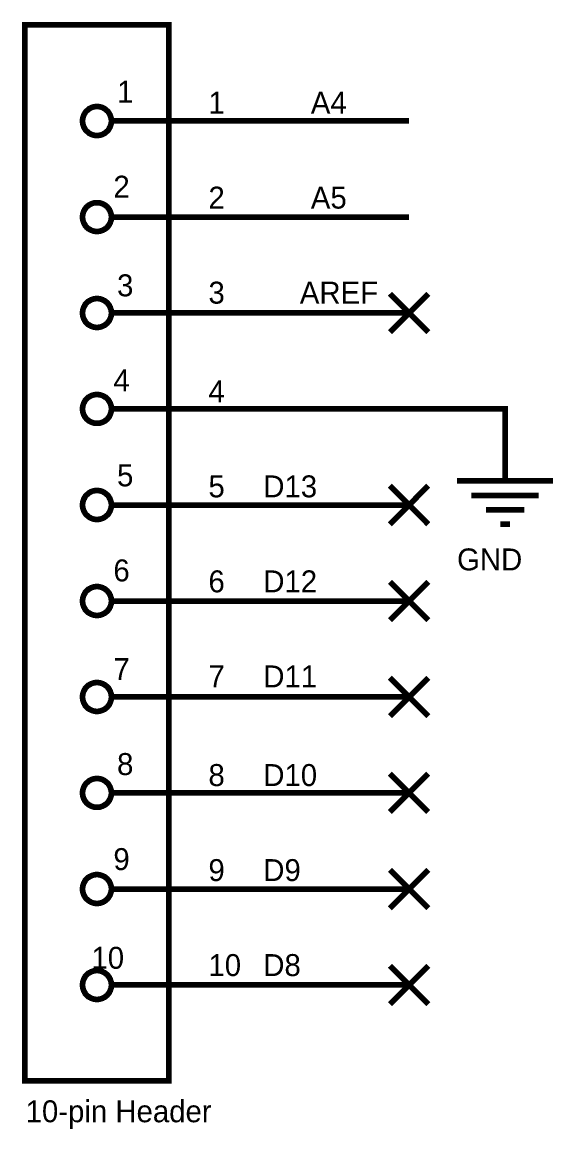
# Model space of a CAD drawing. Header units: inches. Extents: x 0 to 9.5, y -0.61 to 7.51.
# Drawn here: x 2.695 to 3.806, y 2.4 to 4.706 of the extents above; entities that cross this region are included whole.
import ezdxf

# ---------------------------------------------------------------- set-up
doc = ezdxf.new("R2010")
doc.units = ezdxf.units.IN
doc.header["$MEASUREMENT"] = 0
doc.layers.add('Sheet', color=255, linetype='Continuous')

msp = doc.modelspace()

# ---------------------------------------------------------------- linework, layer by layer
at = {"layer": 'Sheet'}
for points, const_width in [([(2.7009, 4.6999), (3.0006, 4.6999), (3.0006, 2.4998), (2.7009, 2.4998), (2.7009, 4.6999)], 0.0118), ([(2.7009, 4.6999), (2.7009, 2.4998), (3.0006, 2.4998), (3.0006, 4.6999), (2.7009, 4.6999), (2.7009, 4.6999)], 0.0039)]:
    msp.add_lwpolyline(points, close=True, dxfattribs=dict(at, const_width=const_width))
at = {"layer": 'Sheet', "const_width": 0.0118}
for points in [[(2.8208, 4.5), (2.8208, 4.5014), (2.8208, 4.5029), (2.8213, 4.5043), (2.8213, 4.5057), (2.8217, 4.5071), (2.8222, 4.5086), (2.8227, 4.51), (2.8232, 4.5114), (2.8236, 4.5128), (2.8246, 4.5143), (2.8251, 4.5152), (2.826, 4.5167), (2.8265, 4.5176), (2.8274, 4.519), (2.8284, 4.52), (2.8294, 4.5209), (2.8308, 4.5219), (2.8317, 4.5228), (2.8327, 4.5238), (2.8341, 4.5247), (2.8351, 4.5257), (2.8365, 4.5262), (2.8379, 4.5271), (2.8389, 4.5276), (2.8403, 4.5281), (2.8417, 4.5286), (2.8431, 4.529), (2.8446, 4.5295), (2.846, 4.5295), (2.8479, 4.53), (2.8493, 4.53), (2.8508, 4.53)], [(2.8508, 4.53), (2.8508, 4.53)], [(2.8508, 4.53), (2.8522, 4.53), (2.8536, 4.53), (2.8555, 4.5295), (2.8569, 4.5295), (2.8584, 4.529), (2.8598, 4.5286), (2.8612, 4.5281), (2.8627, 4.5276), (2.8636, 4.5271), (2.865, 4.5262), (2.8665, 4.5257), (2.8674, 4.5247), (2.8688, 4.5238), (2.8698, 4.5228), (2.8707, 4.5219), (2.8722, 4.5209), (2.8731, 4.52), (2.8741, 4.519), (2.875, 4.5176), (2.8755, 4.5167), (2.8765, 4.5152), (2.8769, 4.5143), (2.8779, 4.5128), (2.8784, 4.5114), (2.8788, 4.51), (2.8793, 4.5086), (2.8798, 4.5071), (2.8803, 4.5057), (2.8803, 4.5043), (2.8807, 4.5029), (2.8807, 4.5014), (2.8807, 4.5)], [(2.8508, 4.4695), (2.8493, 4.4695), (2.8479, 4.4695), (2.846, 4.47), (2.8446, 4.47), (2.8431, 4.4705), (2.8417, 4.471), (2.8403, 4.4714), (2.8389, 4.4719), (2.8379, 4.4724), (2.8365, 4.4734), (2.8351, 4.4738), (2.8341, 4.4748), (2.8327, 4.4757), (2.8317, 4.4767), (2.8308, 4.4776), (2.8294, 4.4786), (2.8284, 4.4795), (2.8274, 4.4805), (2.8265, 4.4819), (2.826, 4.4829), (2.8251, 4.4843), (2.8246, 4.4857), (2.8236, 4.4867), (2.8232, 4.4881), (2.8227, 4.4895), (2.8222, 4.491), (2.8217, 4.4924), (2.8213, 4.4938), (2.8213, 4.4952), (2.8208, 4.4971), (2.8208, 4.4986), (2.8208, 4.5)], [(2.8208, 4.5), (2.8208, 4.5)], [(2.8807, 4.5), (2.8807, 4.4986), (2.8807, 4.4971), (2.8803, 4.4952), (2.8803, 4.4938), (2.8798, 4.4924), (2.8793, 4.491), (2.8788, 4.4895), (2.8784, 4.4881), (2.8779, 4.4867), (2.8769, 4.4857), (2.8765, 4.4843), (2.8755, 4.4829), (2.875, 4.4819), (2.8741, 4.4805), (2.8731, 4.4795), (2.8722, 4.4786), (2.8707, 4.4776), (2.8698, 4.4767), (2.8688, 4.4757), (2.8674, 4.4748), (2.8665, 4.4738), (2.865, 4.4734), (2.8636, 4.4724), (2.8627, 4.4719), (2.8612, 4.4714), (2.8598, 4.471), (2.8584, 4.4705), (2.8569, 4.47), (2.8555, 4.47), (2.8536, 4.4695), (2.8522, 4.4695), (2.8508, 4.4695)], [(2.8807, 4.5), (2.8807, 4.5), (2.8807, 4.5), (2.8807, 4.5), (2.8807, 4.5), (2.8807, 4.5), (2.8807, 4.5), (2.8807, 4.5), (2.8807, 4.5), (2.8807, 4.5), (2.8807, 4.5), (2.8807, 4.5), (2.8807, 4.5), (2.8807, 4.5), (2.8807, 4.5), (2.8807, 4.5), (2.8807, 4.5), (2.8807, 4.5), (2.8807, 4.5), (2.8807, 4.5), (2.8807, 4.5), (2.8807, 4.5), (2.8807, 4.5), (2.8807, 4.5), (2.8807, 4.5), (2.8807, 4.5), (2.8807, 4.5), (2.8807, 4.5), (2.8807, 4.5), (2.8807, 4.5), (2.8807, 4.5), (2.8807, 4.5), (2.8807, 4.5)], [(2.8807, 4.5), (2.8807, 4.5)], [(2.8807, 4.5), (3.0006, 4.5)], [(3.0006, 4.5), (3.2004, 4.5)], [(3.2004, 4.5), (3.5007, 4.5)], [(2.8208, 4.2997), (2.8208, 4.3011), (2.8208, 4.3025), (2.8213, 4.3044), (2.8213, 4.3058), (2.8217, 4.3073), (2.8222, 4.3087), (2.8227, 4.3101), (2.8232, 4.3115), (2.8236, 4.3125), (2.8246, 4.3139), (2.8251, 4.3154), (2.826, 4.3163), (2.8265, 4.3177), (2.8274, 4.3187), (2.8284, 4.3196), (2.8294, 4.3211), (2.8308, 4.322), (2.8317, 4.323), (2.8327, 4.3239), (2.8341, 4.3244), (2.8351, 4.3253), (2.8365, 4.3258), (2.8379, 4.3268), (2.8389, 4.3273), (2.8403, 4.3277), (2.8417, 4.3282), (2.8431, 4.3287), (2.8446, 4.3292), (2.846, 4.3292), (2.8479, 4.3296), (2.8493, 4.3296), (2.8508, 4.3296)], [(2.8508, 4.3296), (2.8508, 4.3296)], [(2.8508, 4.3296), (2.8522, 4.3296), (2.8536, 4.3296), (2.8555, 4.3292), (2.8569, 4.3292), (2.8584, 4.3287), (2.8598, 4.3282), (2.8612, 4.3277), (2.8627, 4.3273), (2.8636, 4.3268), (2.865, 4.3258), (2.8665, 4.3253), (2.8674, 4.3244), (2.8688, 4.3239), (2.8698, 4.323), (2.8707, 4.322), (2.8722, 4.3211), (2.8731, 4.3196), (2.8741, 4.3187), (2.875, 4.3177), (2.8755, 4.3163), (2.8765, 4.3154), (2.8769, 4.3139), (2.8779, 4.3125), (2.8784, 4.3115), (2.8788, 4.3101), (2.8793, 4.3087), (2.8798, 4.3073), (2.8803, 4.3058), (2.8803, 4.3044), (2.8807, 4.3025), (2.8807, 4.3011), (2.8807, 4.2997)], [(2.8508, 4.2697), (2.8493, 4.2697), (2.8479, 4.2697), (2.846, 4.2701), (2.8446, 4.2701), (2.8431, 4.2706), (2.8417, 4.2711), (2.8403, 4.2716), (2.8389, 4.272), (2.8379, 4.2725), (2.8365, 4.2735), (2.8351, 4.274), (2.8341, 4.2749), (2.8327, 4.2754), (2.8317, 4.2763), (2.8308, 4.2773), (2.8294, 4.2782), (2.8284, 4.2797), (2.8274, 4.2806), (2.8265, 4.2816), (2.826, 4.283), (2.8251, 4.2839), (2.8246, 4.2854), (2.8236, 4.2868), (2.8232, 4.2878), (2.8227, 4.2892), (2.8222, 4.2906), (2.8217, 4.292), (2.8213, 4.2935), (2.8213, 4.2949), (2.8208, 4.2968), (2.8208, 4.2982), (2.8208, 4.2997)], [(2.8208, 4.2997), (2.8208, 4.2997)], [(2.8807, 4.2997), (2.8807, 4.2982), (2.8807, 4.2968), (2.8803, 4.2949), (2.8803, 4.2935), (2.8798, 4.292), (2.8793, 4.2906), (2.8788, 4.2892), (2.8784, 4.2878), (2.8779, 4.2868), (2.8769, 4.2854), (2.8765, 4.2839), (2.8755, 4.283), (2.875, 4.2816), (2.8741, 4.2806), (2.8731, 4.2797), (2.8722, 4.2782), (2.8707, 4.2773), (2.8698, 4.2763), (2.8688, 4.2754), (2.8674, 4.2749), (2.8665, 4.274), (2.865, 4.2735), (2.8636, 4.2725), (2.8627, 4.272), (2.8612, 4.2716), (2.8598, 4.2711), (2.8584, 4.2706), (2.8569, 4.2701), (2.8555, 4.2701), (2.8536, 4.2697), (2.8522, 4.2697), (2.8508, 4.2697)], [(2.8807, 4.2997), (2.8807, 4.2997), (2.8807, 4.2997), (2.8807, 4.2997), (2.8807, 4.2997), (2.8807, 4.2997), (2.8807, 4.2997), (2.8807, 4.2997), (2.8807, 4.2997), (2.8807, 4.2997), (2.8807, 4.2997), (2.8807, 4.2997), (2.8807, 4.2997), (2.8807, 4.2997), (2.8807, 4.2997), (2.8807, 4.2997), (2.8807, 4.2997), (2.8807, 4.2997), (2.8807, 4.2997), (2.8807, 4.2997), (2.8807, 4.2997), (2.8807, 4.2997), (2.8807, 4.2997), (2.8807, 4.2997), (2.8807, 4.2997), (2.8807, 4.2997), (2.8807, 4.2997), (2.8807, 4.2997), (2.8807, 4.2997), (2.8807, 4.2997), (2.8807, 4.2997), (2.8807, 4.2997), (2.8807, 4.2997)], [(2.8807, 4.2997), (2.8807, 4.2997)], [(2.8807, 4.2997), (3.0006, 4.2997)], [(3.0006, 4.2997), (3.2004, 4.2997)], [(3.2004, 4.2997), (3.5007, 4.2997)], [(2.8208, 4.0998), (2.8208, 4.1012), (2.8208, 4.1026), (2.8213, 4.1045), (2.8213, 4.106), (2.8217, 4.1074), (2.8222, 4.1088), (2.8227, 4.1102), (2.8232, 4.1117), (2.8236, 4.1126), (2.8246, 4.1141), (2.8251, 4.1155), (2.826, 4.1164), (2.8265, 4.1179), (2.8274, 4.1188), (2.8284, 4.1198), (2.8294, 4.1212), (2.8308, 4.1221), (2.8317, 4.1231), (2.8327, 4.124), (2.8341, 4.1245), (2.8351, 4.1255), (2.8365, 4.126), (2.8379, 4.1269), (2.8389, 4.1274), (2.8403, 4.1279), (2.8417, 4.1283), (2.8431, 4.1288), (2.8446, 4.1293), (2.846, 4.1293), (2.8479, 4.1298), (2.8493, 4.1298), (2.8508, 4.1298)], [(2.8508, 4.1298), (2.8508, 4.1298)], [(2.8508, 4.1298), (2.8522, 4.1298), (2.8536, 4.1298), (2.8555, 4.1293), (2.8569, 4.1293), (2.8584, 4.1288), (2.8598, 4.1283), (2.8612, 4.1279), (2.8627, 4.1274), (2.8636, 4.1269), (2.865, 4.126), (2.8665, 4.1255), (2.8674, 4.1245), (2.8688, 4.124), (2.8698, 4.1231), (2.8707, 4.1221), (2.8722, 4.1212), (2.8731, 4.1198), (2.8741, 4.1188), (2.875, 4.1179), (2.8755, 4.1164), (2.8765, 4.1155), (2.8769, 4.1141), (2.8779, 4.1126), (2.8784, 4.1117), (2.8788, 4.1102), (2.8793, 4.1088), (2.8798, 4.1074), (2.8803, 4.106), (2.8803, 4.1045), (2.8807, 4.1026), (2.8807, 4.1012), (2.8807, 4.0998)], [(3.4607, 4.0598), (3.5406, 4.1398)], [(3.4607, 4.1398), (3.5406, 4.0598)], [(2.8508, 4.0698), (2.8493, 4.0698), (2.8479, 4.0698), (2.846, 4.0703), (2.8446, 4.0703), (2.8431, 4.0707), (2.8417, 4.0712), (2.8403, 4.0717), (2.8389, 4.0722), (2.8379, 4.0727), (2.8365, 4.0736), (2.8351, 4.0741), (2.8341, 4.075), (2.8327, 4.0755), (2.8317, 4.0765), (2.8308, 4.0774), (2.8294, 4.0784), (2.8284, 4.0798), (2.8274, 4.0807), (2.8265, 4.0817), (2.826, 4.0831), (2.8251, 4.0841), (2.8246, 4.0855), (2.8236, 4.0869), (2.8232, 4.0879), (2.8227, 4.0893), (2.8222, 4.0907), (2.8217, 4.0922), (2.8213, 4.0936), (2.8213, 4.095), (2.8208, 4.0969), (2.8208, 4.0984), (2.8208, 4.0998)], [(2.8208, 4.0998), (2.8208, 4.0998)], [(2.8807, 4.0998), (2.8807, 4.0984), (2.8807, 4.0969), (2.8803, 4.095), (2.8803, 4.0936), (2.8798, 4.0922), (2.8793, 4.0907), (2.8788, 4.0893), (2.8784, 4.0879), (2.8779, 4.0869), (2.8769, 4.0855), (2.8765, 4.0841), (2.8755, 4.0831), (2.875, 4.0817), (2.8741, 4.0807), (2.8731, 4.0798), (2.8722, 4.0784), (2.8707, 4.0774), (2.8698, 4.0765), (2.8688, 4.0755), (2.8674, 4.075), (2.8665, 4.0741), (2.865, 4.0736), (2.8636, 4.0727), (2.8627, 4.0722), (2.8612, 4.0717), (2.8598, 4.0712), (2.8584, 4.0707), (2.8569, 4.0703), (2.8555, 4.0703), (2.8536, 4.0698), (2.8522, 4.0698), (2.8508, 4.0698)], [(2.8807, 4.0998), (2.8807, 4.0998), (2.8807, 4.0998), (2.8807, 4.0998), (2.8807, 4.0998), (2.8807, 4.0998), (2.8807, 4.0998), (2.8807, 4.0998), (2.8807, 4.0998), (2.8807, 4.0998), (2.8807, 4.0998), (2.8807, 4.0998), (2.8807, 4.0998), (2.8807, 4.0998), (2.8807, 4.0998), (2.8807, 4.0998), (2.8807, 4.0998), (2.8807, 4.0998), (2.8807, 4.0998), (2.8807, 4.0998), (2.8807, 4.0998), (2.8807, 4.0998), (2.8807, 4.0998), (2.8807, 4.0998), (2.8807, 4.0998), (2.8807, 4.0998), (2.8807, 4.0998), (2.8807, 4.0998), (2.8807, 4.0998), (2.8807, 4.0998), (2.8807, 4.0998), (2.8807, 4.0998), (2.8807, 4.0998)], [(2.8807, 4.0998), (2.8807, 4.0998)], [(2.8807, 4.0998), (3.0006, 4.0998)], [(3.0006, 4.0998), (3.2004, 4.0998)], [(3.5007, 4.0998), (3.2004, 4.0998)], [(2.8208, 3.8999), (2.8208, 3.9013), (2.8208, 3.9028), (2.8213, 3.9047), (2.8213, 3.9061), (2.8217, 3.9075), (2.8222, 3.9089), (2.8227, 3.9104), (2.8232, 3.9118), (2.8236, 3.9128), (2.8246, 3.9142), (2.8251, 3.9156), (2.826, 3.9166), (2.8265, 3.918), (2.8274, 3.9189), (2.8284, 3.9199), (2.8294, 3.9213), (2.8308, 3.9223), (2.8317, 3.9232), (2.8327, 3.9242), (2.8341, 3.9247), (2.8351, 3.9256), (2.8365, 3.9261), (2.8379, 3.927), (2.8389, 3.9275), (2.8403, 3.928), (2.8417, 3.9285), (2.8431, 3.9289), (2.8446, 3.9294), (2.846, 3.9294), (2.8479, 3.9299), (2.8493, 3.9299), (2.8508, 3.9299)], [(2.8508, 3.9299), (2.8508, 3.9299)], [(2.8508, 3.9299), (2.8522, 3.9299), (2.8536, 3.9299), (2.8555, 3.9294), (2.8569, 3.9294), (2.8584, 3.9289), (2.8598, 3.9285), (2.8612, 3.928), (2.8627, 3.9275), (2.8636, 3.927), (2.865, 3.9261), (2.8665, 3.9256), (2.8674, 3.9247), (2.8688, 3.9242), (2.8698, 3.9232), (2.8707, 3.9223), (2.8722, 3.9213), (2.8731, 3.9199), (2.8741, 3.9189), (2.875, 3.918), (2.8755, 3.9166), (2.8765, 3.9156), (2.8769, 3.9142), (2.8779, 3.9128), (2.8784, 3.9118), (2.8788, 3.9104), (2.8793, 3.9089), (2.8798, 3.9075), (2.8803, 3.9061), (2.8803, 3.9047), (2.8807, 3.9028), (2.8807, 3.9013), (2.8807, 3.8999)], [(2.8508, 3.8699), (2.8493, 3.8699), (2.8479, 3.8699), (2.846, 3.8704), (2.8446, 3.8704), (2.8431, 3.8709), (2.8417, 3.8714), (2.8403, 3.8718), (2.8389, 3.8723), (2.8379, 3.8728), (2.8365, 3.8737), (2.8351, 3.8742), (2.8341, 3.8752), (2.8327, 3.8756), (2.8317, 3.8766), (2.8308, 3.8775), (2.8294, 3.8785), (2.8284, 3.8799), (2.8274, 3.8809), (2.8265, 3.8818), (2.826, 3.8832), (2.8251, 3.8842), (2.8246, 3.8856), (2.8236, 3.8871), (2.8232, 3.888), (2.8227, 3.8894), (2.8222, 3.8909), (2.8217, 3.8923), (2.8213, 3.8937), (2.8213, 3.8951), (2.8208, 3.897), (2.8208, 3.8985), (2.8208, 3.8999)], [(2.8208, 3.8999), (2.8208, 3.8999)], [(2.8807, 3.8999), (2.8807, 3.8985), (2.8807, 3.897), (2.8803, 3.8951), (2.8803, 3.8937), (2.8798, 3.8923), (2.8793, 3.8909), (2.8788, 3.8894), (2.8784, 3.888), (2.8779, 3.8871), (2.8769, 3.8856), (2.8765, 3.8842), (2.8755, 3.8832), (2.875, 3.8818), (2.8741, 3.8809), (2.8731, 3.8799), (2.8722, 3.8785), (2.8707, 3.8775), (2.8698, 3.8766), (2.8688, 3.8756), (2.8674, 3.8752), (2.8665, 3.8742), (2.865, 3.8737), (2.8636, 3.8728), (2.8627, 3.8723), (2.8612, 3.8718), (2.8598, 3.8714), (2.8584, 3.8709), (2.8569, 3.8704), (2.8555, 3.8704), (2.8536, 3.8699), (2.8522, 3.8699), (2.8508, 3.8699)], [(2.8807, 3.8999), (2.8807, 3.8999), (2.8807, 3.8999), (2.8807, 3.8999), (2.8807, 3.8999), (2.8807, 3.8999), (2.8807, 3.8999), (2.8807, 3.8999), (2.8807, 3.8999), (2.8807, 3.8999), (2.8807, 3.8999), (2.8807, 3.8999), (2.8807, 3.8999), (2.8807, 3.8999), (2.8807, 3.8999), (2.8807, 3.8999), (2.8807, 3.8999), (2.8807, 3.8999), (2.8807, 3.8999), (2.8807, 3.8999), (2.8807, 3.8999), (2.8807, 3.8999), (2.8807, 3.8999), (2.8807, 3.8999), (2.8807, 3.8999), (2.8807, 3.8999), (2.8807, 3.8999), (2.8807, 3.8999), (2.8807, 3.8999), (2.8807, 3.8999), (2.8807, 3.8999), (2.8807, 3.8999), (2.8807, 3.8999)], [(2.8807, 3.8999), (2.8807, 3.8999)], [(2.8807, 3.8999), (3.0006, 3.8999)], [(3.0006, 3.8999), (3.2004, 3.8999)], [(3.7005, 3.8499), (3.7005, 3.8999), (3.2004, 3.8999)], [(3.7005, 3.8499), (3.7005, 3.75)], [(2.8208, 3.6996), (2.8208, 3.701), (2.8208, 3.7024), (2.8213, 3.7043), (2.8213, 3.7057), (2.8217, 3.7072), (2.8222, 3.7086), (2.8227, 3.71), (2.8232, 3.7115), (2.8236, 3.7129), (2.8246, 3.7138), (2.8251, 3.7153), (2.826, 3.7167), (2.8265, 3.7176), (2.8274, 3.7191), (2.8284, 3.72), (2.8294, 3.721), (2.8308, 3.7219), (2.8317, 3.7229), (2.8327, 3.7238), (2.8341, 3.7248), (2.8351, 3.7257), (2.8365, 3.7262), (2.8379, 3.7272), (2.8389, 3.7276), (2.8403, 3.7281), (2.8417, 3.7286), (2.8431, 3.7291), (2.8446, 3.7295), (2.846, 3.7295), (2.8479, 3.73), (2.8493, 3.73), (2.8508, 3.73)], [(2.8508, 3.73), (2.8508, 3.73)], [(2.8508, 3.73), (2.8522, 3.73), (2.8536, 3.73), (2.8555, 3.7295), (2.8569, 3.7295), (2.8584, 3.7291), (2.8598, 3.7286), (2.8612, 3.7281), (2.8627, 3.7276), (2.8636, 3.7272), (2.865, 3.7262), (2.8665, 3.7257), (2.8674, 3.7248), (2.8688, 3.7238), (2.8698, 3.7229), (2.8707, 3.7219), (2.8722, 3.721), (2.8731, 3.72), (2.8741, 3.7191), (2.875, 3.7176), (2.8755, 3.7167), (2.8765, 3.7153), (2.8769, 3.7138), (2.8779, 3.7129), (2.8784, 3.7115), (2.8788, 3.71), (2.8793, 3.7086), (2.8798, 3.7072), (2.8803, 3.7057), (2.8803, 3.7043), (2.8807, 3.7024), (2.8807, 3.701), (2.8807, 3.6996)], [(3.4607, 3.6596), (3.5406, 3.74)], [(3.4607, 3.74), (3.5406, 3.6596)], [(3.6006, 3.75), (3.8004, 3.75)], [(3.6305, 3.7195), (3.7704, 3.7195)], [(2.8508, 3.6696), (2.8493, 3.6696), (2.8479, 3.6696), (2.846, 3.6701), (2.8446, 3.6701), (2.8431, 3.6705), (2.8417, 3.671), (2.8403, 3.6715), (2.8389, 3.672), (2.8379, 3.6724), (2.8365, 3.6734), (2.8351, 3.6739), (2.8341, 3.6748), (2.8327, 3.6758), (2.8317, 3.6767), (2.8308, 3.6777), (2.8294, 3.6786), (2.8284, 3.6796), (2.8274, 3.6805), (2.8265, 3.6819), (2.826, 3.6829), (2.8251, 3.6843), (2.8246, 3.6853), (2.8236, 3.6867), (2.8232, 3.6881), (2.8227, 3.6896), (2.8222, 3.691), (2.8217, 3.6924), (2.8213, 3.6938), (2.8213, 3.6953), (2.8208, 3.6967), (2.8208, 3.6981), (2.8208, 3.6996)], [(2.8208, 3.6996), (2.8208, 3.6996)], [(2.8807, 3.6996), (2.8807, 3.6981), (2.8807, 3.6967), (2.8803, 3.6953), (2.8803, 3.6938), (2.8798, 3.6924), (2.8793, 3.691), (2.8788, 3.6896), (2.8784, 3.6881), (2.8779, 3.6867), (2.8769, 3.6853), (2.8765, 3.6843), (2.8755, 3.6829), (2.875, 3.6819), (2.8741, 3.6805), (2.8731, 3.6796), (2.8722, 3.6786), (2.8707, 3.6777), (2.8698, 3.6767), (2.8688, 3.6758), (2.8674, 3.6748), (2.8665, 3.6739), (2.865, 3.6734), (2.8636, 3.6724), (2.8627, 3.672), (2.8612, 3.6715), (2.8598, 3.671), (2.8584, 3.6705), (2.8569, 3.6701), (2.8555, 3.6701), (2.8536, 3.6696), (2.8522, 3.6696), (2.8508, 3.6696)], [(2.8807, 3.6996), (2.8807, 3.6996), (2.8807, 3.6996), (2.8807, 3.6996), (2.8807, 3.6996), (2.8807, 3.6996), (2.8807, 3.6996), (2.8807, 3.6996), (2.8807, 3.6996), (2.8807, 3.6996), (2.8807, 3.6996), (2.8807, 3.6996), (2.8807, 3.6996), (2.8807, 3.6996), (2.8807, 3.6996), (2.8807, 3.6996), (2.8807, 3.6996), (2.8807, 3.6996), (2.8807, 3.6996), (2.8807, 3.6996), (2.8807, 3.6996), (2.8807, 3.6996), (2.8807, 3.6996), (2.8807, 3.6996), (2.8807, 3.6996), (2.8807, 3.6996), (2.8807, 3.6996), (2.8807, 3.6996), (2.8807, 3.6996), (2.8807, 3.6996), (2.8807, 3.6996), (2.8807, 3.6996), (2.8807, 3.6996)], [(2.8807, 3.6996), (2.8807, 3.6996)], [(2.8807, 3.6996), (3.0006, 3.6996)], [(3.0006, 3.6996), (3.2004, 3.6996)], [(3.5007, 3.6996), (3.2004, 3.6996)], [(3.6605, 3.6896), (3.7404, 3.6896)], [(3.6905, 3.6596), (3.7105, 3.6596)], [(2.8208, 3.4997), (2.8208, 3.5011), (2.8208, 3.5025), (2.8213, 3.5044), (2.8213, 3.5059), (2.8217, 3.5073), (2.8222, 3.5087), (2.8227, 3.5102), (2.8232, 3.5116), (2.8236, 3.5125), (2.8246, 3.514), (2.8251, 3.5154), (2.826, 3.5163), (2.8265, 3.5178), (2.8274, 3.5187), (2.8284, 3.5197), (2.8294, 3.5211), (2.8308, 3.522), (2.8317, 3.523), (2.8327, 3.524), (2.8341, 3.5244), (2.8351, 3.5254), (2.8365, 3.5259), (2.8379, 3.5268), (2.8389, 3.5273), (2.8403, 3.5278), (2.8417, 3.5282), (2.8431, 3.5287), (2.8446, 3.5292), (2.846, 3.5292), (2.8479, 3.5297), (2.8493, 3.5297), (2.8508, 3.5297)], [(2.8508, 3.5297), (2.8508, 3.5297)], [(2.8508, 3.5297), (2.8522, 3.5297), (2.8536, 3.5297), (2.8555, 3.5292), (2.8569, 3.5292), (2.8584, 3.5287), (2.8598, 3.5282), (2.8612, 3.5278), (2.8627, 3.5273), (2.8636, 3.5268), (2.865, 3.5259), (2.8665, 3.5254), (2.8674, 3.5244), (2.8688, 3.524), (2.8698, 3.523), (2.8707, 3.522), (2.8722, 3.5211), (2.8731, 3.5197), (2.8741, 3.5187), (2.875, 3.5178), (2.8755, 3.5163), (2.8765, 3.5154), (2.8769, 3.514), (2.8779, 3.5125), (2.8784, 3.5116), (2.8788, 3.5102), (2.8793, 3.5087), (2.8798, 3.5073), (2.8803, 3.5059), (2.8803, 3.5044), (2.8807, 3.5025), (2.8807, 3.5011), (2.8807, 3.4997)], [(3.4607, 3.4597), (3.5406, 3.5397)], [(3.4607, 3.5397), (3.5406, 3.4597)], [(2.8508, 3.4697), (2.8493, 3.4697), (2.8479, 3.4697), (2.846, 3.4702), (2.8446, 3.4702), (2.8431, 3.4707), (2.8417, 3.4711), (2.8403, 3.4716), (2.8389, 3.4721), (2.8379, 3.4726), (2.8365, 3.4735), (2.8351, 3.474), (2.8341, 3.4749), (2.8327, 3.4754), (2.8317, 3.4764), (2.8308, 3.4773), (2.8294, 3.4783), (2.8284, 3.4797), (2.8274, 3.4806), (2.8265, 3.4816), (2.826, 3.483), (2.8251, 3.484), (2.8246, 3.4854), (2.8236, 3.4868), (2.8232, 3.4878), (2.8227, 3.4892), (2.8222, 3.4906), (2.8217, 3.4921), (2.8213, 3.4935), (2.8213, 3.4949), (2.8208, 3.4968), (2.8208, 3.4983), (2.8208, 3.4997)], [(2.8208, 3.4997), (2.8208, 3.4997)], [(2.8807, 3.4997), (2.8807, 3.4983), (2.8807, 3.4968), (2.8803, 3.4949), (2.8803, 3.4935), (2.8798, 3.4921), (2.8793, 3.4906), (2.8788, 3.4892), (2.8784, 3.4878), (2.8779, 3.4868), (2.8769, 3.4854), (2.8765, 3.484), (2.8755, 3.483), (2.875, 3.4816), (2.8741, 3.4806), (2.8731, 3.4797), (2.8722, 3.4783), (2.8707, 3.4773), (2.8698, 3.4764), (2.8688, 3.4754), (2.8674, 3.4749), (2.8665, 3.474), (2.865, 3.4735), (2.8636, 3.4726), (2.8627, 3.4721), (2.8612, 3.4716), (2.8598, 3.4711), (2.8584, 3.4707), (2.8569, 3.4702), (2.8555, 3.4702), (2.8536, 3.4697), (2.8522, 3.4697), (2.8508, 3.4697)], [(2.8807, 3.4997), (2.8807, 3.4997), (2.8807, 3.4997), (2.8807, 3.4997), (2.8807, 3.4997), (2.8807, 3.4997), (2.8807, 3.4997), (2.8807, 3.4997), (2.8807, 3.4997), (2.8807, 3.4997), (2.8807, 3.4997), (2.8807, 3.4997), (2.8807, 3.4997), (2.8807, 3.4997), (2.8807, 3.4997), (2.8807, 3.4997), (2.8807, 3.4997), (2.8807, 3.4997), (2.8807, 3.4997), (2.8807, 3.4997), (2.8807, 3.4997), (2.8807, 3.4997), (2.8807, 3.4997), (2.8807, 3.4997), (2.8807, 3.4997), (2.8807, 3.4997), (2.8807, 3.4997), (2.8807, 3.4997), (2.8807, 3.4997), (2.8807, 3.4997), (2.8807, 3.4997), (2.8807, 3.4997), (2.8807, 3.4997)], [(2.8807, 3.4997), (2.8807, 3.4997)], [(2.8807, 3.4997), (3.0006, 3.4997)], [(3.0006, 3.4997), (3.2004, 3.4997)], [(3.5007, 3.4997), (3.2004, 3.4997)], [(3.4607, 3.2598), (3.5406, 3.3398)], [(3.4607, 3.3398), (3.5406, 3.2598)], [(2.8208, 3.2998), (2.8208, 3.3012), (2.8208, 3.3027), (2.8213, 3.3046), (2.8213, 3.306), (2.8217, 3.3074), (2.8222, 3.3089), (2.8227, 3.3103), (2.8232, 3.3117), (2.8236, 3.3127), (2.8246, 3.3141), (2.8251, 3.3155), (2.826, 3.3165), (2.8265, 3.3179), (2.8274, 3.3188), (2.8284, 3.3198), (2.8294, 3.3212), (2.8308, 3.3222), (2.8317, 3.3231), (2.8327, 3.3241), (2.8341, 3.3246), (2.8351, 3.3255), (2.8365, 3.326), (2.8379, 3.3269), (2.8389, 3.3274), (2.8403, 3.3279), (2.8417, 3.3284), (2.8431, 3.3288), (2.8446, 3.3293), (2.846, 3.3293), (2.8479, 3.3298), (2.8493, 3.3298), (2.8508, 3.3298)], [(2.8508, 3.3298), (2.8508, 3.3298)], [(2.8508, 3.3298), (2.8522, 3.3298), (2.8536, 3.3298), (2.8555, 3.3293), (2.8569, 3.3293), (2.8584, 3.3288), (2.8598, 3.3284), (2.8612, 3.3279), (2.8627, 3.3274), (2.8636, 3.3269), (2.865, 3.326), (2.8665, 3.3255), (2.8674, 3.3246), (2.8688, 3.3241), (2.8698, 3.3231), (2.8707, 3.3222), (2.8722, 3.3212), (2.8731, 3.3198), (2.8741, 3.3188), (2.875, 3.3179), (2.8755, 3.3165), (2.8765, 3.3155), (2.8769, 3.3141), (2.8779, 3.3127), (2.8784, 3.3117), (2.8788, 3.3103), (2.8793, 3.3089), (2.8798, 3.3074), (2.8803, 3.306), (2.8803, 3.3046), (2.8807, 3.3027), (2.8807, 3.3012), (2.8807, 3.2998)], [(2.8508, 3.2698), (2.8493, 3.2698), (2.8479, 3.2698), (2.846, 3.2703), (2.8446, 3.2703), (2.8431, 3.2708), (2.8417, 3.2713), (2.8403, 3.2717), (2.8389, 3.2722), (2.8379, 3.2727), (2.8365, 3.2736), (2.8351, 3.2741), (2.8341, 3.2751), (2.8327, 3.2755), (2.8317, 3.2765), (2.8308, 3.2774), (2.8294, 3.2784), (2.8284, 3.2798), (2.8274, 3.2808), (2.8265, 3.2817), (2.826, 3.2832), (2.8251, 3.2841), (2.8246, 3.2855), (2.8236, 3.287), (2.8232, 3.2879), (2.8227, 3.2893), (2.8222, 3.2908), (2.8217, 3.2922), (2.8213, 3.2936), (2.8213, 3.2951), (2.8208, 3.297), (2.8208, 3.2984), (2.8208, 3.2998)], [(2.8208, 3.2998), (2.8208, 3.2998)], [(2.8807, 3.2998), (2.8807, 3.2984), (2.8807, 3.297), (2.8803, 3.2951), (2.8803, 3.2936), (2.8798, 3.2922), (2.8793, 3.2908), (2.8788, 3.2893), (2.8784, 3.2879), (2.8779, 3.287), (2.8769, 3.2855), (2.8765, 3.2841), (2.8755, 3.2832), (2.875, 3.2817), (2.8741, 3.2808), (2.8731, 3.2798), (2.8722, 3.2784), (2.8707, 3.2774), (2.8698, 3.2765), (2.8688, 3.2755), (2.8674, 3.2751), (2.8665, 3.2741), (2.865, 3.2736), (2.8636, 3.2727), (2.8627, 3.2722), (2.8612, 3.2717), (2.8598, 3.2713), (2.8584, 3.2708), (2.8569, 3.2703), (2.8555, 3.2703), (2.8536, 3.2698), (2.8522, 3.2698), (2.8508, 3.2698)], [(2.8807, 3.2998), (2.8807, 3.2998), (2.8807, 3.2998), (2.8807, 3.2998), (2.8807, 3.2998), (2.8807, 3.2998), (2.8807, 3.2998), (2.8807, 3.2998), (2.8807, 3.2998), (2.8807, 3.2998), (2.8807, 3.2998), (2.8807, 3.2998), (2.8807, 3.2998), (2.8807, 3.2998), (2.8807, 3.2998), (2.8807, 3.2998), (2.8807, 3.2998), (2.8807, 3.2998), (2.8807, 3.2998), (2.8807, 3.2998), (2.8807, 3.2998), (2.8807, 3.2998), (2.8807, 3.2998), (2.8807, 3.2998), (2.8807, 3.2998), (2.8807, 3.2998), (2.8807, 3.2998), (2.8807, 3.2998), (2.8807, 3.2998), (2.8807, 3.2998), (2.8807, 3.2998), (2.8807, 3.2998), (2.8807, 3.2998)], [(2.8807, 3.2998), (2.8807, 3.2998)], [(2.8807, 3.2998), (3.0006, 3.2998)], [(3.0006, 3.2998), (3.2004, 3.2998)], [(3.5007, 3.2998), (3.2004, 3.2998)], [(3.4607, 3.06), (3.5406, 3.1399)], [(3.4607, 3.1399), (3.5406, 3.06)], [(2.8208, 3.0999), (2.8208, 3.1014), (2.8208, 3.1028), (2.8213, 3.1042), (2.8213, 3.1056), (2.8217, 3.1071), (2.8222, 3.1085), (2.8227, 3.1099), (2.8232, 3.1114), (2.8236, 3.1128), (2.8246, 3.1142), (2.8251, 3.1152), (2.826, 3.1166), (2.8265, 3.1175), (2.8274, 3.119), (2.8284, 3.1199), (2.8294, 3.1209), (2.8308, 3.1218), (2.8317, 3.1228), (2.8327, 3.1237), (2.8341, 3.1247), (2.8351, 3.1256), (2.8365, 3.1261), (2.8379, 3.1271), (2.8389, 3.1275), (2.8403, 3.128), (2.8417, 3.1285), (2.8431, 3.129), (2.8446, 3.1294), (2.846, 3.1294), (2.8479, 3.1299), (2.8493, 3.1299), (2.8508, 3.1299)], [(2.8508, 3.1299), (2.8508, 3.1299)], [(2.8508, 3.1299), (2.8522, 3.1299), (2.8536, 3.1299), (2.8555, 3.1294), (2.8569, 3.1294), (2.8584, 3.129), (2.8598, 3.1285), (2.8612, 3.128), (2.8627, 3.1275), (2.8636, 3.1271), (2.865, 3.1261), (2.8665, 3.1256), (2.8674, 3.1247), (2.8688, 3.1237), (2.8698, 3.1228), (2.8707, 3.1218), (2.8722, 3.1209), (2.8731, 3.1199), (2.8741, 3.119), (2.875, 3.1175), (2.8755, 3.1166), (2.8765, 3.1152), (2.8769, 3.1142), (2.8779, 3.1128), (2.8784, 3.1114), (2.8788, 3.1099), (2.8793, 3.1085), (2.8798, 3.1071), (2.8803, 3.1056), (2.8803, 3.1042), (2.8807, 3.1028), (2.8807, 3.1014), (2.8807, 3.0999)], [(2.8508, 3.07), (2.8493, 3.07), (2.8479, 3.07), (2.846, 3.0704), (2.8446, 3.0704), (2.8431, 3.0709), (2.8417, 3.0714), (2.8403, 3.0719), (2.8389, 3.0723), (2.8379, 3.0728), (2.8365, 3.0738), (2.8351, 3.0742), (2.8341, 3.0752), (2.8327, 3.0757), (2.8317, 3.0766), (2.8308, 3.0776), (2.8294, 3.0785), (2.8284, 3.0799), (2.8274, 3.0809), (2.8265, 3.0819), (2.826, 3.0833), (2.8251, 3.0842), (2.8246, 3.0857), (2.8236, 3.0871), (2.8232, 3.088), (2.8227, 3.0895), (2.8222, 3.0909), (2.8217, 3.0923), (2.8213, 3.0938), (2.8213, 3.0952), (2.8208, 3.0971), (2.8208, 3.0985), (2.8208, 3.0999)], [(2.8208, 3.0999), (2.8208, 3.0999)], [(2.8807, 3.0999), (2.8807, 3.0985), (2.8807, 3.0971), (2.8803, 3.0952), (2.8803, 3.0938), (2.8798, 3.0923), (2.8793, 3.0909), (2.8788, 3.0895), (2.8784, 3.088), (2.8779, 3.0871), (2.8769, 3.0857), (2.8765, 3.0842), (2.8755, 3.0833), (2.875, 3.0819), (2.8741, 3.0809), (2.8731, 3.0799), (2.8722, 3.0785), (2.8707, 3.0776), (2.8698, 3.0766), (2.8688, 3.0757), (2.8674, 3.0752), (2.8665, 3.0742), (2.865, 3.0738), (2.8636, 3.0728), (2.8627, 3.0723), (2.8612, 3.0719), (2.8598, 3.0714), (2.8584, 3.0709), (2.8569, 3.0704), (2.8555, 3.0704), (2.8536, 3.07), (2.8522, 3.07), (2.8508, 3.07)], [(2.8807, 3.0999), (2.8807, 3.0999), (2.8807, 3.0999), (2.8807, 3.0999), (2.8807, 3.0999), (2.8807, 3.0999), (2.8807, 3.0999), (2.8807, 3.0999), (2.8807, 3.0999), (2.8807, 3.0999), (2.8807, 3.0999), (2.8807, 3.0999), (2.8807, 3.0999), (2.8807, 3.0999), (2.8807, 3.0999), (2.8807, 3.0999), (2.8807, 3.0999), (2.8807, 3.0999), (2.8807, 3.0999), (2.8807, 3.0999), (2.8807, 3.0999), (2.8807, 3.0999), (2.8807, 3.0999), (2.8807, 3.0999), (2.8807, 3.0999), (2.8807, 3.0999), (2.8807, 3.0999), (2.8807, 3.0999), (2.8807, 3.0999), (2.8807, 3.0999), (2.8807, 3.0999), (2.8807, 3.0999), (2.8807, 3.0999)], [(2.8807, 3.0999), (2.8807, 3.0999)], [(2.8807, 3.0999), (3.0006, 3.0999)], [(3.0006, 3.0999), (3.2004, 3.0999)], [(3.5007, 3.0999), (3.2004, 3.0999)], [(2.8208, 2.8996), (2.8208, 2.901), (2.8208, 2.9024), (2.8213, 2.9043), (2.8213, 2.9058), (2.8217, 2.9072), (2.8222, 2.9086), (2.8227, 2.9101), (2.8232, 2.9115), (2.8236, 2.9124), (2.8246, 2.9139), (2.8251, 2.9153), (2.826, 2.9162), (2.8265, 2.9177), (2.8274, 2.9186), (2.8284, 2.9196), (2.8294, 2.921), (2.8308, 2.922), (2.8317, 2.9229), (2.8327, 2.9239), (2.8341, 2.9243), (2.8351, 2.9253), (2.8365, 2.9258), (2.8379, 2.9267), (2.8389, 2.9272), (2.8403, 2.9277), (2.8417, 2.9281), (2.8431, 2.9286), (2.8446, 2.9291), (2.846, 2.9291), (2.8479, 2.9296), (2.8493, 2.9296), (2.8508, 2.9296)], [(2.8508, 2.9296), (2.8508, 2.9296)], [(2.8508, 2.9296), (2.8522, 2.9296), (2.8536, 2.9296), (2.8555, 2.9291), (2.8569, 2.9291), (2.8584, 2.9286), (2.8598, 2.9281), (2.8612, 2.9277), (2.8627, 2.9272), (2.8636, 2.9267), (2.865, 2.9258), (2.8665, 2.9253), (2.8674, 2.9243), (2.8688, 2.9239), (2.8698, 2.9229), (2.8707, 2.922), (2.8722, 2.921), (2.8731, 2.9196), (2.8741, 2.9186), (2.875, 2.9177), (2.8755, 2.9162), (2.8765, 2.9153), (2.8769, 2.9139), (2.8779, 2.9124), (2.8784, 2.9115), (2.8788, 2.9101), (2.8793, 2.9086), (2.8798, 2.9072), (2.8803, 2.9058), (2.8803, 2.9043), (2.8807, 2.9024), (2.8807, 2.901), (2.8807, 2.8996)], [(3.4607, 2.8596), (3.5406, 2.9396)], [(3.4607, 2.9396), (3.5406, 2.8596)], [(2.8508, 2.8696), (2.8493, 2.8696), (2.8479, 2.8696), (2.846, 2.8701), (2.8446, 2.8701), (2.8431, 2.8706), (2.8417, 2.871), (2.8403, 2.8715), (2.8389, 2.872), (2.8379, 2.8725), (2.8365, 2.8734), (2.8351, 2.8739), (2.8341, 2.8748), (2.8327, 2.8758), (2.8317, 2.8767), (2.8308, 2.8777), (2.8294, 2.8786), (2.8284, 2.8796), (2.8274, 2.8806), (2.8265, 2.882), (2.826, 2.8829), (2.8251, 2.8844), (2.8246, 2.8853), (2.8236, 2.8867), (2.8232, 2.8882), (2.8227, 2.8896), (2.8222, 2.891), (2.8217, 2.8924), (2.8213, 2.8939), (2.8213, 2.8953), (2.8208, 2.8967), (2.8208, 2.8982), (2.8208, 2.8996)], [(2.8208, 2.8996), (2.8208, 2.8996)], [(2.8807, 2.8996), (2.8807, 2.8982), (2.8807, 2.8967), (2.8803, 2.8953), (2.8803, 2.8939), (2.8798, 2.8924), (2.8793, 2.891), (2.8788, 2.8896), (2.8784, 2.8882), (2.8779, 2.8867), (2.8769, 2.8853), (2.8765, 2.8844), (2.8755, 2.8829), (2.875, 2.882), (2.8741, 2.8806), (2.8731, 2.8796), (2.8722, 2.8786), (2.8707, 2.8777), (2.8698, 2.8767), (2.8688, 2.8758), (2.8674, 2.8748), (2.8665, 2.8739), (2.865, 2.8734), (2.8636, 2.8725), (2.8627, 2.872), (2.8612, 2.8715), (2.8598, 2.871), (2.8584, 2.8706), (2.8569, 2.8701), (2.8555, 2.8701), (2.8536, 2.8696), (2.8522, 2.8696), (2.8508, 2.8696)], [(2.8807, 2.8996), (2.8807, 2.8996), (2.8807, 2.8996), (2.8807, 2.8996), (2.8807, 2.8996), (2.8807, 2.8996), (2.8807, 2.8996), (2.8807, 2.8996), (2.8807, 2.8996), (2.8807, 2.8996), (2.8807, 2.8996), (2.8807, 2.8996), (2.8807, 2.8996), (2.8807, 2.8996), (2.8807, 2.8996), (2.8807, 2.8996), (2.8807, 2.8996), (2.8807, 2.8996), (2.8807, 2.8996), (2.8807, 2.8996), (2.8807, 2.8996), (2.8807, 2.8996), (2.8807, 2.8996), (2.8807, 2.8996), (2.8807, 2.8996), (2.8807, 2.8996), (2.8807, 2.8996), (2.8807, 2.8996), (2.8807, 2.8996), (2.8807, 2.8996), (2.8807, 2.8996), (2.8807, 2.8996), (2.8807, 2.8996)], [(2.8807, 2.8996), (2.8807, 2.8996)], [(2.8807, 2.8996), (3.0006, 2.8996)], [(3.0006, 2.8996), (3.2004, 2.8996)], [(3.5007, 2.8996), (3.2004, 2.8996)], [(3.4607, 2.6597), (3.5406, 2.7397)], [(3.4607, 2.7397), (3.5406, 2.6597)], [(2.8208, 2.6997), (2.8208, 2.7011), (2.8208, 2.7026), (2.8213, 2.7045), (2.8213, 2.7059), (2.8217, 2.7073), (2.8222, 2.7088), (2.8227, 2.7102), (2.8232, 2.7116), (2.8236, 2.7126), (2.8246, 2.714), (2.8251, 2.7154), (2.826, 2.7164), (2.8265, 2.7178), (2.8274, 2.7188), (2.8284, 2.7197), (2.8294, 2.7211), (2.8308, 2.7221), (2.8317, 2.723), (2.8327, 2.724), (2.8341, 2.7245), (2.8351, 2.7254), (2.8365, 2.7259), (2.8379, 2.7268), (2.8389, 2.7273), (2.8403, 2.7278), (2.8417, 2.7283), (2.8431, 2.7287), (2.8446, 2.7292), (2.846, 2.7292), (2.8479, 2.7297), (2.8493, 2.7297), (2.8508, 2.7297)], [(2.8508, 2.7297), (2.8508, 2.7297)], [(2.8508, 2.7297), (2.8522, 2.7297), (2.8536, 2.7297), (2.8555, 2.7292), (2.8569, 2.7292), (2.8584, 2.7287), (2.8598, 2.7283), (2.8612, 2.7278), (2.8627, 2.7273), (2.8636, 2.7268), (2.865, 2.7259), (2.8665, 2.7254), (2.8674, 2.7245), (2.8688, 2.724), (2.8698, 2.723), (2.8707, 2.7221), (2.8722, 2.7211), (2.8731, 2.7197), (2.8741, 2.7188), (2.875, 2.7178), (2.8755, 2.7164), (2.8765, 2.7154), (2.8769, 2.714), (2.8779, 2.7126), (2.8784, 2.7116), (2.8788, 2.7102), (2.8793, 2.7088), (2.8798, 2.7073), (2.8803, 2.7059), (2.8803, 2.7045), (2.8807, 2.7026), (2.8807, 2.7011), (2.8807, 2.6997)], [(2.8508, 2.6697), (2.8493, 2.6697), (2.8479, 2.6697), (2.846, 2.6702), (2.8446, 2.6702), (2.8431, 2.6707), (2.8417, 2.6712), (2.8403, 2.6716), (2.8389, 2.6721), (2.8379, 2.6726), (2.8365, 2.6735), (2.8351, 2.674), (2.8341, 2.675), (2.8327, 2.6754), (2.8317, 2.6764), (2.8308, 2.6773), (2.8294, 2.6783), (2.8284, 2.6797), (2.8274, 2.6807), (2.8265, 2.6816), (2.826, 2.6831), (2.8251, 2.684), (2.8246, 2.6854), (2.8236, 2.6869), (2.8232, 2.6878), (2.8227, 2.6892), (2.8222, 2.6907), (2.8217, 2.6921), (2.8213, 2.6935), (2.8213, 2.695), (2.8208, 2.6969), (2.8208, 2.6983), (2.8208, 2.6997)], [(2.8208, 2.6997), (2.8208, 2.6997)], [(2.8807, 2.6997), (2.8807, 2.6983), (2.8807, 2.6969), (2.8803, 2.695), (2.8803, 2.6935), (2.8798, 2.6921), (2.8793, 2.6907), (2.8788, 2.6892), (2.8784, 2.6878), (2.8779, 2.6869), (2.8769, 2.6854), (2.8765, 2.684), (2.8755, 2.6831), (2.875, 2.6816), (2.8741, 2.6807), (2.8731, 2.6797), (2.8722, 2.6783), (2.8707, 2.6773), (2.8698, 2.6764), (2.8688, 2.6754), (2.8674, 2.675), (2.8665, 2.674), (2.865, 2.6735), (2.8636, 2.6726), (2.8627, 2.6721), (2.8612, 2.6716), (2.8598, 2.6712), (2.8584, 2.6707), (2.8569, 2.6702), (2.8555, 2.6702), (2.8536, 2.6697), (2.8522, 2.6697), (2.8508, 2.6697)], [(2.8807, 2.6997), (2.8807, 2.6997), (2.8807, 2.6997), (2.8807, 2.6997), (2.8807, 2.6997), (2.8807, 2.6997), (2.8807, 2.6997), (2.8807, 2.6997), (2.8807, 2.6997), (2.8807, 2.6997), (2.8807, 2.6997), (2.8807, 2.6997), (2.8807, 2.6997), (2.8807, 2.6997), (2.8807, 2.6997), (2.8807, 2.6997), (2.8807, 2.6997), (2.8807, 2.6997), (2.8807, 2.6997), (2.8807, 2.6997), (2.8807, 2.6997), (2.8807, 2.6997), (2.8807, 2.6997), (2.8807, 2.6997), (2.8807, 2.6997), (2.8807, 2.6997), (2.8807, 2.6997), (2.8807, 2.6997), (2.8807, 2.6997), (2.8807, 2.6997), (2.8807, 2.6997), (2.8807, 2.6997), (2.8807, 2.6997)], [(2.8807, 2.6997), (2.8807, 2.6997)], [(2.8807, 2.6997), (3.0006, 2.6997)], [(3.0006, 2.6997), (3.2004, 2.6997)], [(3.5007, 2.6997), (3.2004, 2.6997)]]:
    msp.add_lwpolyline(points, dxfattribs=at)

# ---------------------------------------------------------------- texts
at = {"layer": 'Sheet'}
for s, height, p in [('1', 0.0457, (2.8926, 4.5381)), ('1', 0.0457, (3.0829, 4.5152)), ('A4', 0.04569, (3.2961, 4.5152)), ('2', 0.0457, (2.885, 4.3401)), ('2', 0.0457, (3.0829, 4.3173)), ('A5', 0.04569, (3.2961, 4.3173)), ('3', 0.0457, (2.8926, 4.1345)), ('3', 0.0457, (3.0829, 4.1193)), ('AREF', 0.04569, (3.2732, 4.1193)), ('4', 0.0457, (2.885, 3.9365)), ('4', 0.0457, (3.0829, 3.9137)), ('5', 0.0457, (2.8926, 3.7386)), ('5', 0.0457, (3.0829, 3.7157)), ('D13', 0.04569, (3.1971, 3.7157)), ('GND', 0.04569, (3.6006, 3.5635)), ('6', 0.0457, (2.885, 3.5406)), ('6', 0.0457, (3.0829, 3.5178)), ('D12', 0.04569, (3.1971, 3.5178)), ('7', 0.0457, (2.885, 3.335)), ('7', 0.0457, (3.0829, 3.3198)), ('D11', 0.04569, (3.1971, 3.3198)), ('8', 0.0457, (2.8926, 3.1371)), ('8', 0.0457, (3.0829, 3.1142)), ('D10', 0.04569, (3.1971, 3.1142)), ('9', 0.0457, (2.885, 2.9391)), ('9', 0.0457, (3.0829, 2.9162)), ('D9', 0.04569, (3.1971, 2.9162)), ('10', 0.04569, (2.8393, 2.7335)), ('10', 0.04569, (3.0829, 2.7183)), ('D8', 0.04569, (3.1971, 2.7183)), ('10-pin Header', 0.045685, (2.7023, 2.4137))]:
    msp.add_text(s, height=height, dxfattribs=at).set_placement(p)

doc.saveas('drawing.dxf')
